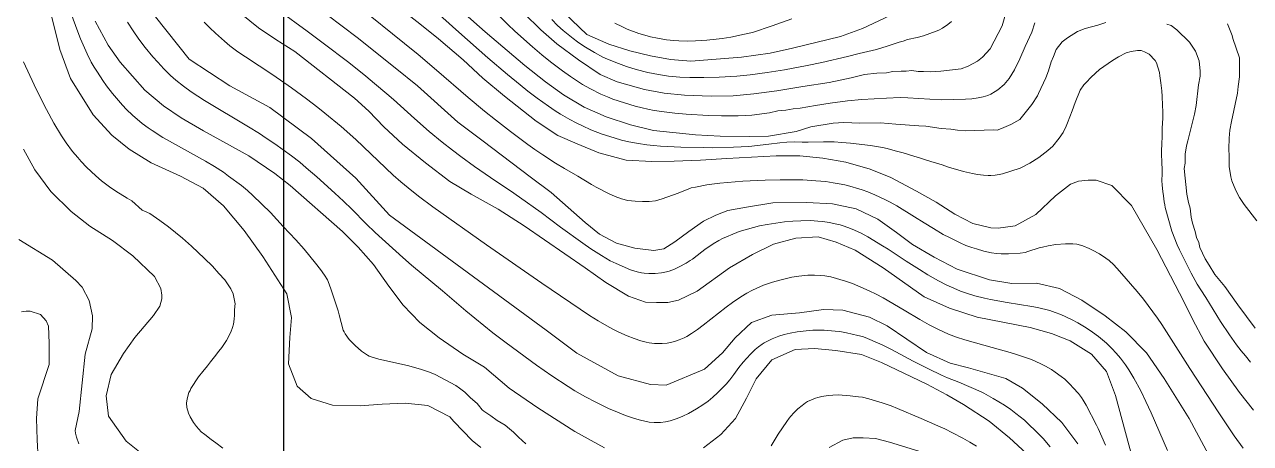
# Model space of a CAD drawing. Header units: metres. Extents: x 548946 to 557077, y 1838800 to 1845419.
# Drawn here: x 551860 to 552520, y 1844343 to 1844568 of the extents above; entities that cross this region are included whole.
import ezdxf

# ---------------------------------------------------------------- set-up
doc = ezdxf.new("R2010")
doc.units = ezdxf.units.M
doc.header["$LTSCALE"] = 28
for name, color, linetype, lineweight in [('1', 7, 'Continuous', 13), ('2', 7, 'Continuous', 13), ('60', 7, 'Continuous', 25)]:
    doc.layers.add(name, color=color, linetype=linetype, lineweight=lineweight)

msp = doc.modelspace()

# ---------------------------------------------------------------- linework, layer by layer
at = {"layer": '1'}
for points in [[(551841.66, 1844640.38), (551863.49, 1844608.3), (551870.11, 1844591.12), (551874.8, 1844573.85), (551879.54, 1844554.9), (551885.19, 1844539.43), (551897.3, 1844519.76)], [(552051.53, 1844585.78), (552074.05, 1844568.12), (552083.1, 1844560.7), (552096.43, 1844549.42), (552107.04, 1844539.62), (552118.54, 1844529.79), (552135.71, 1844516.38), (552147.34, 1844508.75), (552157.73, 1844504.17), (552169.3, 1844499.35), (552183.96, 1844495.52), (552197.88, 1844494.81), (552209.91, 1844494.91), (552224.08, 1844495.38), (552238.19, 1844496.35), (552264.67, 1844497.85), (552277.49, 1844497.78), (552289.8, 1844496.5), (552302.1, 1844494.32), (552315.21, 1844490.57), (552326.36, 1844486.08), (552340.13, 1844478.82), (552350.8, 1844472.87), (552360.89, 1844466.47), (552370.44, 1844461.41), (552380.24, 1844459.16), (552384.09, 1844458.92), (552393.23, 1844460.11), (552404.3, 1844466.3), (552414.88, 1844476.3), (552423.06, 1844482.49), (552427.39, 1844484.16), (552432.44, 1844484.63), (552436.77, 1844484.63), (552445.19, 1844481.78), (552455.77, 1844471.06), (552469.41, 1844447.39), (552484.18, 1844419.1), (552488.69, 1844410.01), (552494.91, 1844398.17), (552504.69, 1844383.27), (552513.95, 1844370.63), (552521.46, 1844360.98)], [(551924.57, 1844580.42), (551949, 1844549.78), (551970.95, 1844535.5), (551992.35, 1844523.7), (552014.8, 1844507.19), (552038.57, 1844485.75), (552056.82, 1844465.97), (552141.06, 1844404.14), (552157.59, 1844391.66), (552179.81, 1844379.44), (552197.21, 1844374.93), (552205.52, 1844374.48), (552226.2, 1844383.16), (552235.84, 1844391.82)], [(551997.21, 1844575.9), (552012.48, 1844564.83), (552021.15, 1844558.44), (552034.83, 1844547.95), (552044, 1844540.68), (552048.78, 1844536.76), (552055.37, 1844531.17), (552058.89, 1844528.07), (552070.22, 1844517.77), (552078.05, 1844510.9), (552085.04, 1844505.12), (552090.62, 1844500.76), (552095.09, 1844497.39), (552102.54, 1844492.08), (552113.93, 1844484.22), (552121.77, 1844478.99), (552126.62, 1844475.61), (552138.29, 1844467.29), (552148.81, 1844459.41), (552160.68, 1844450.78), (552164.97, 1844447.77), (552170.75, 1844444.15), (552175.5, 1844441.34), (552178.71, 1844439.83)], [(552286.01, 1844484.43), (552279.12, 1844484.86), (552274.69, 1844484.96), (552266.89, 1844484.92), (552258.74, 1844484.69), (552246.86, 1844484.1), (552234.38, 1844483.1), (552231.48, 1844482.8), (552227.51, 1844482.15), (552221.41, 1844481.02), (552219.03, 1844480.5), (552217.75, 1844480.1), (552212.09, 1844477.7), (552203.39, 1844474.7), (552199.87, 1844473.68), (552196.37, 1844473.22), (552192.74, 1844473.16), (552188.84, 1844473.33), (552184.99, 1844473.81), (552181.49, 1844474.68), (552178.12, 1844475.91), (552174.62, 1844477.51), (552167.89, 1844480.94), (552165.38, 1844482.31), (552158.03, 1844486.81), (552150.88, 1844490.89), (552146, 1844493.91), (552139.29, 1844498.27), (552134.95, 1844501.24), (552131.12, 1844503.95), (552121.78, 1844510.91), (552113.77, 1844517.06), (552107.79, 1844521.8), (552099.05, 1844529.13), (552082.08, 1844543.9), (552072.19, 1844552.25), (552064.87, 1844558.2), (552039.87, 1844578.19)], [(552395.72, 1844549.98), (552392.85, 1844543.96), (552390.1, 1844539.36), (552387.36, 1844536.18), (552383.94, 1844533.29), (552382.56, 1844532.35), (552380.14, 1844530.97), (552378.54, 1844530.24), (552376.02, 1844529.49), (552373.28, 1844528.88), (552370.03, 1844528.44), (552366.56, 1844528.18), (552353.63, 1844527.96), (552347.41, 1844528.22), (552335.45, 1844528.99), (552331.42, 1844529.06), (552323.98, 1844528.81), (552310.8, 1844528.06), (552303.07, 1844527.36), (552293.82, 1844526.13), (552285.91, 1844524.87), (552277.54, 1844523.38), (552273.84, 1844523), (552269.86, 1844522.34), (552265.68, 1844521.92), (552261.06, 1844520.96), (552251.65, 1844519.72), (552248.07, 1844519.43), (552244.31, 1844519.3), (552235.31, 1844519.28), (552228.27, 1844519.46), (552216.29, 1844520.15), (552210.25, 1844520.71), (552205.91, 1844521.2), (552199.1, 1844522.23), (552195.77, 1844522.86), (552192.61, 1844523.56), (552188.82, 1844524.53), (552183.13, 1844526.21), (552176.94, 1844528.31), (552173.93, 1844529.49), (552170.37, 1844531.02), (552164.84, 1844533.77), (552160.61, 1844536.2), (552157.31, 1844538.26), (552154.02, 1844540.45), (552149.79, 1844543.43), (552143.33, 1844548.29), (552138.69, 1844552.07), (552133.6, 1844556.39), (552124.12, 1844564.88), (552120.33, 1844568.36), (552109.21, 1844579.26)], [(552389.38, 1844578.34), (552386.33, 1844567.6), (552379.8, 1844555.23), (552375.72, 1844550.79), (552372.91, 1844548.63), (552368.02, 1844545.93), (552364.2, 1844544.58), (552353.34, 1844543.33), (552347.57, 1844542.98), (552343.88, 1844543.17), (552341.13, 1844543.16), (552337.7, 1844543.69), (552334.69, 1844543.34), (552331.94, 1844543.33), (552327.37, 1844543.11), (552324.09, 1844542.43), (552318.92, 1844542.15), (552312.19, 1844541.51), (552305.12, 1844539.74), (552293.23, 1844537.23), (552279.13, 1844535.1), (552265.05, 1844532.72), (552252.69, 1844531.04), (552241.53, 1844530.02), (552229.75, 1844529.95), (552215.36, 1844530.35), (552204.48, 1844531.41), (552193.87, 1844533.4), (552179.18, 1844537.48), (552170, 1844541.55), (552158.34, 1844549.44), (552146.73, 1844557.98), (552138.18, 1844565.45), (552129.07, 1844574.53)], [(552172.38, 1844340.72), (552156.46, 1844349.58), (552136.62, 1844362.29), (552121.18, 1844372.95), (552107.9, 1844384.25), (552096.19, 1844391.24), (552083.51, 1844399.94), (552073.09, 1844408.24), (552064.12, 1844417.49), (552056.34, 1844427.65), (552048.13, 1844439.32), (552039.93, 1844448.65), (552031.55, 1844457.19), (552003.3, 1844481.79), (551995.16, 1844488.27), (551981.08, 1844497.84), (551956.7, 1844511.19), (551944.74, 1844518.15), (551935.18, 1844524.6), (551925.12, 1844533.07), (551911.86, 1844548.07), (551905.37, 1844557.21), (551898.44, 1844570.19)], [(552376.45, 1844370.13), (552375.02, 1844370.82), (552362.94, 1844376.03), (552356.86, 1844378.45), (552353.69, 1844379.88), (552346.64, 1844383.3), (552338.48, 1844387.43), (552326.79, 1844393.66), (552322.07, 1844395.98), (552315.02, 1844399.12), (552312.49, 1844400.13), (552311.12, 1844400.59), (552308.71, 1844401.27), (552302.61, 1844402.66), (552298.87, 1844403.31), (552296.48, 1844403.56), (552290.47, 1844403.97), (552287.49, 1844404.05), (552284.47, 1844403.97), (552280.77, 1844403.7), (552276, 1844403.12), (552272.18, 1844402.48), (552269.07, 1844401.77), (552266.08, 1844400.83), (552262.59, 1844399.43), (552260.4, 1844398.4), (552258.3, 1844397.24), (552257.19, 1844396.54), (552255.29, 1844395.17), (552253.5, 1844393.68), (552250.92, 1844391.19), (552246.98, 1844386.82), (552244.72, 1844384.02), (552241.98, 1844380.24), (552239.76, 1844377.38), (552237.78, 1844375.05), (552235.58, 1844372.66), (552233.22, 1844370.3), (552230.73, 1844368.06), (552228.09, 1844365.94), (552225.29, 1844363.96), (552221.86, 1844361.74), (552217.62, 1844359.26), (552214.49, 1844357.75), (552211.48, 1844356.54), (552207.79, 1844355.29), (552205.16, 1844354.72), (552202.58, 1844354.44), (552200.86, 1844354.34), (552199.13, 1844354.35), (552196.5, 1844354.61), (552191.81, 1844355.59), (552188.53, 1844356.52), (552183.75, 1844358.2), (552179.35, 1844359.9), (552174.48, 1844362), (552167.75, 1844365.35), (552162.17, 1844368.3), (552156.49, 1844371.53), (552152.89, 1844373.75), (552144.03, 1844379.57), (552135.86, 1844385.27), (552119.43, 1844397.22), (552112.38, 1844402.62), (552097.88, 1844414.48), (552085.25, 1844425.26), (552068.58, 1844439.08), (552064.01, 1844443.1), (552049.09, 1844456.52), (552044.19, 1844461.29), (552036.49, 1844469.04), (552032.01, 1844473.37), (552027.32, 1844477.74), (552017.68, 1844486.44), (552011.96, 1844491.4), (552008.47, 1844494.29), (552004.08, 1844497.75), (551999.65, 1844501.04), (551995.13, 1844504.22), (551990.49, 1844507.34), (551986.77, 1844509.74), (551980.84, 1844513.41), (551957.21, 1844527.62), (551950.1, 1844532.19), (551945.91, 1844535.19), (551941.84, 1844538.5), (551939.01, 1844541.06), (551935.42, 1844544.54), (551932.08, 1844548.06), (551929.51, 1844550.96), (551925.3, 1844556.04), (551921.9, 1844560.49), (551918.85, 1844564.95), (551915.92, 1844569.61)], [(551994.07, 1844541.29), (551979.35, 1844550.98), (551975.27, 1844553.75), (551970.97, 1844556.96), (551967.96, 1844559.44), (551963.17, 1844563.7), (551960.15, 1844566.58), (551957.07, 1844569.7)], [(552188.79, 1844448.06), (552178.85, 1844450.89), (552169.73, 1844455.61), (552161.95, 1844462.02), (552143.78, 1844478.09), (552132.41, 1844486.46), (552107.12, 1844505.69), (552093.52, 1844515.84), (552071.87, 1844535.36), (552059.83, 1844545.17), (552039.45, 1844561.4), (552023.2, 1844573.66)], [(552097.5, 1844573.86), (552108.19, 1844564.45), (552129.62, 1844546.28), (552140.61, 1844537.55), (552150.25, 1844530.58), (552161.52, 1844523.93), (552173.26, 1844518.74), (552186.43, 1844514.48), (552198.7, 1844511.4), (552221.39, 1844509.01), (552234.66, 1844508.35), (552250.32, 1844508.09), (552260.6, 1844508.29), (552275.42, 1844510.87), (552283.39, 1844513.32), (552295.4, 1844515.3), (552301.17, 1844515.66), (552309.75, 1844515.42), (552320.76, 1844515.45), (552329.08, 1844514.88), (552341.43, 1844513.84), (552345.12, 1844513.65), (552353.51, 1844512.47), (552358.74, 1844512.15), (552362.16, 1844511.63), (552366.79, 1844511.24), (552381.42, 1844511.69), (552383.57, 1844511.63), (552385.91, 1844512.51), (552390.87, 1844514.61), (552395.76, 1844517.31), (552402.17, 1844525.38), (552405.31, 1844530.02), (552405.78, 1844531.3), (552409.71, 1844539.7), (552411.1, 1844543.52), (552412.7, 1844548.29), (552413.9, 1844551.18), (552415.29, 1844555.01), (552418.5, 1844559.05), (552421.31, 1844561.2), (552426.73, 1844564.58), (552430.82, 1844566.27), (552437.66, 1844567.97), (552442.08, 1844569.39)], [(552143.99, 1844571), (552147.14, 1844567.85), (552150.18, 1844565.18), (552155.61, 1844560.8), (552157.8, 1844559.16), (552161.26, 1844556.77), (552167.05, 1844553.29), (552171.47, 1844550.88), (552172.71, 1844550.29), (552178.48, 1844547.88), (552184.16, 1844545.76), (552189.41, 1844544.23), (552195.71, 1844542.66), (552201.39, 1844541.55), (552206.89, 1844540.7), (552212.84, 1844540.13), (552218.31, 1844539.91), (552225.79, 1844539.85), (552234.08, 1844540.12), (552243.5, 1844540.67), (552250.77, 1844541.35), (552259.87, 1844542.56), (552269.14, 1844544.07), (552281.32, 1844546.37), (552289.25, 1844548), (552303.04, 1844551.18), (552309.42, 1844552.81), (552314.1, 1844553.8), (552318.59, 1844554.95), (552324.44, 1844556.81), (552327.72, 1844557.75), (552330.87, 1844558.83), (552333.1, 1844559.46), (552335.41, 1844560.27), (552340.63, 1844561.36), (552344, 1844562.22), (552350.81, 1844564.83), (552352.12, 1844565.4), (552354.2, 1844566.5), (552357.02, 1844568.36), (552359.06, 1844570)], [(552273.09, 1844571.38), (552262.6, 1844567.6), (552252, 1844564.12), (552247.71, 1844563.14), (552240.32, 1844561.66), (552235.69, 1844560.87), (552232.44, 1844560.48), (552227.41, 1844559.99), (552221.42, 1844559.56), (552216.83, 1844559.48), (552212.4, 1844559.61), (552209.69, 1844559.79), (552205.69, 1844560.21), (552200.85, 1844561.04), (552197.12, 1844561.82), (552194.03, 1844562.61), (552190.91, 1844563.62), (552184.64, 1844565.97), (552182.11, 1844567.05), (552177.98, 1844569.12)], [(552403.87, 1844569.31), (552402.23, 1844564.25), (552398.69, 1844556.64), (552395.72, 1844549.98)], [(552474.89, 1844568.56), (552477.11, 1844567.89), (552480.13, 1844565.49), (552487, 1844558.94), (552490.3, 1844554.12), (552492.13, 1844548.82), (552492.75, 1844543.39), (552492.76, 1844540.64), (552491.77, 1844535.94), (552490.6, 1844524.8), (552489.61, 1844520.1), (552486.5, 1844507.21), (552486.03, 1844505.93), (552485.44, 1844503.11), (552484.71, 1844498.75), (552484.66, 1844493.85), (552484.07, 1844491.03), (552485.66, 1844477.15), (552486.48, 1844472.66), (552487.43, 1844469.71), (552487.98, 1844464.88), (552488.66, 1844461.59), (552490.08, 1844457.17), (552490.77, 1844453.88), (552491.98, 1844451.27), (552492.59, 1844448.59), (552495.43, 1844442.49), (552497.66, 1844439.08), (552500.69, 1844433.92), (552506.02, 1844427.5), (552512.96, 1844417.59), (552522.32, 1844405.21)], [(552523.3, 1844462.75), (552516.41, 1844471.63), (552513.88, 1844475.42), (552511.97, 1844479.09), (552509.77, 1844484.42), (552509.23, 1844486.45), (552508.3, 1844492.02), (552508.26, 1844497.59), (552508.2, 1844501.57), (552508.34, 1844507.36), (552508.76, 1844511.5), (552509.51, 1844516.27), (552512.85, 1844531.49), (552513.04, 1844533.31), (552513.23, 1844535.12), (552513.85, 1844540.17), (552513.86, 1844543.56), (552513.96, 1844550.45), (552510.36, 1844560.87), (552509.87, 1844562.4), (552507.49, 1844568.78)], [(551859.87, 1844548.36), (551863.38, 1844541.03), (551866.93, 1844533.21), (551872.27, 1844522.68), (551876.3, 1844515.31), (551880.37, 1844508.57), (551882.94, 1844504.72), (551886.36, 1844500.16), (551889.06, 1844496.85), (551890.85, 1844494.8), (551893.8, 1844491.72), (551896.3, 1844489.31), (551898.81, 1844487.03), (551901.93, 1844484.41), (551906.15, 1844481.2), (551909.65, 1844478.86), (551915.65, 1844475.07), (551918.1, 1844473.59), (551923.8, 1844468.66), (551925.08, 1844468.01), (551927.82, 1844466.73), (551933.33, 1844463.07), (551937.91, 1844459.6), (551945.4, 1844453.47), (551950.19, 1844449.13), (551957.22, 1844442.65), (551961.59, 1844438.46), (551965.04, 1844434.47), (551968.22, 1844431.04), (551971.46, 1844426.32), (551972.76, 1844423.67), (551973.68, 1844418.29), (551973.64, 1844416.89), (551973.4, 1844414.57), (551973.39, 1844412.07), (551973.22, 1844410.06), (551972.84, 1844407.32), (551972.34, 1844405.56), (551971.34, 1844402.95)], [(552380.93, 1844394.66), (552366.23, 1844398.84), (552361.71, 1844400.3), (552357.37, 1844401.94), (552351.74, 1844404.52), (552346.97, 1844406.99), (552341.97, 1844409.79), (552333.61, 1844414.8), (552322.18, 1844421.46), (552318.42, 1844423.5), (552314.78, 1844425.22), (552305.68, 1844429.1), (552302.05, 1844430.33), (552294.13, 1844432.65), (552290.81, 1844433.25), (552288.67, 1844433.46), (552285.25, 1844433.61), (552281.67, 1844433.56), (552276.85, 1844433.16), (552273.05, 1844432.52), (552266.64, 1844431.03), (552262.75, 1844429.91), (552257.98, 1844428.17), (552254.4, 1844426.66), (552251.57, 1844425.32), (552248.9, 1844423.9), (552245.63, 1844421.93), (552241.14, 1844418.9), (552237.76, 1844416.39), (552225.49, 1844406.67), (552222.35, 1844404.36), (552219.16, 1844402.21), (552216.62, 1844400.71), (552215.2, 1844399.98), (552212.61, 1844398.83), (552210.01, 1844397.94), (552208.58, 1844397.57), (552206.02, 1844397.11), (552203.43, 1844396.88), (552201.96, 1844396.84), (552199.24, 1844396.91), (552196.45, 1844397.22), (552194.87, 1844397.52), (552191.98, 1844398.3), (552188.27, 1844399.55), (552184.63, 1844400.95), (552180.01, 1844403.02), (552176.8, 1844404.64), (552173.61, 1844406.37), (552169.07, 1844409.03), (552164.36, 1844412.01), (552138.77, 1844429.36), (552108.93, 1844449.85), (552080.02, 1844470.35), (552072.37, 1844476.13), (552066.79, 1844480.52), (552062.78, 1844483.83), (552058.8, 1844487.35), (552038.7, 1844506.6), (552030.76, 1844513.57), (552022.06, 1844520.79), (552018.29, 1844523.78), (552012.16, 1844528.47), (552004.12, 1844534.33), (551994.07, 1844541.29)], [(551897.3, 1844519.76), (551907.36, 1844508.95), (551916.67, 1844501.3), (551928.55, 1844493.94), (551944.41, 1844486.91), (551956.57, 1844480.49), (551967.54, 1844470.82), (551978.52, 1844457.64), (551988.67, 1844443.73), (552001.61, 1844423.62), (552004.09, 1844410.91), (552003.23, 1844400.16), (552002.37, 1844385.91), (552007.1, 1844373.97), (552014.62, 1844367.29), (552026.06, 1844363.78), (552040.91, 1844363.38), (552052.77, 1844364.21), (552065.17, 1844364.83), (552077.41, 1844363.49), (552089.14, 1844357.42), (552091.33, 1844354.9), (552101.19, 1844344.79), (552105.9, 1844341.05)], [(551859.94, 1844501.28), (551865.94, 1844490.31), (551874.58, 1844478.62)], [(552515.88, 1844340.56), (552511.08, 1844347.26), (552502.78, 1844359.68), (552487.21, 1844383.4), (552472.13, 1844407.19), (552469.76, 1844410.57), (552462.21, 1844420.79), (552458.83, 1844424.85), (552449.3, 1844435.79), (552446.28, 1844439.1), (552443.73, 1844441.48), (552442.06, 1844442.77), (552438.57, 1844445.07), (552434.91, 1844447.12), (552432.98, 1844448.05), (552429.71, 1844449.38), (552426.35, 1844450.21), (552424.3, 1844450.45), (552420.25, 1844450.48), (552415.2, 1844450.06), (552410.94, 1844449.42), (552407.9, 1844448.72), (552406.2, 1844448.24), (552400.15, 1844446.27), (552398.61, 1844445.9), (552396.02, 1844445.53), (552389.7, 1844445.1), (552385.77, 1844445.08), (552383.15, 1844445.29), (552380.5, 1844445.67), (552376.42, 1844446.56), (552372.41, 1844447.7), (552369.88, 1844448.51), (552366.72, 1844449.66), (552363.64, 1844451), (552357.85, 1844453.81), (552354.55, 1844455.56), (552349.28, 1844458.67), (552344.23, 1844461.79), (552339.19, 1844465.04), (552329.6, 1844470.86), (552326.09, 1844472.8), (552323.12, 1844474.33), (552317.8, 1844476.85), (552314.1, 1844478.37), (552311.03, 1844479.49), (552307.95, 1844480.49), (552305.52, 1844481.18), (552301.7, 1844482.12), (552298.54, 1844482.78), (552295.36, 1844483.35), (552291.39, 1844483.92), (552286.01, 1844484.43)], [(551874.58, 1844478.62), (551885.55, 1844467.83), (551895.67, 1844460.03), (551907.7, 1844452.31), (551918.78, 1844443.97), (551930.43, 1844432.88), (551933.86, 1844426.5), (551934.23, 1844422.86), (551934.23, 1844420.86), (551933.31, 1844417.03), (551929.88, 1844411.93), (551919.83, 1844400.15), (551913.64, 1844391.49), (551906.99, 1844380.23), (551904.33, 1844368.77), (551905.72, 1844357.79), (551915.07, 1844344.38), (551923.25, 1844337.89)], [(552502.68, 1844327.21), (552486.76, 1844356.64), (552473.41, 1844378.05), (552463.89, 1844391.82), (552452.72, 1844403.22), (552441.61, 1844411.81), (552429.13, 1844420.12), (552417.13, 1844426.43), (552404.75, 1844429.37), (552391.46, 1844429.13), (552379.52, 1844431.06), (552362, 1844436.9), (552349.61, 1844443.29), (552338.06, 1844450.17), (552329.52, 1844456.49), (552319.34, 1844463.66), (552307.69, 1844469.24), (552294.94, 1844472.01), (552281.28, 1844472.75), (552262.86, 1844472.43), (552248.72, 1844470.25), (552238.68, 1844468.4), (552232.22, 1844465.87), (552225.58, 1844462.67), (552217.76, 1844457.11), (552210.27, 1844451.56), (552204.32, 1844447.85), (552198.95, 1844446.93), (552188.79, 1844448.06)], [(552178.71, 1844439.83), (552186.44, 1844436.52), (552189.97, 1844435.39), (552192.34, 1844434.88), (552193.71, 1844434.69), (552196.28, 1844434.48), (552199.66, 1844434.48), (552203.05, 1844434.8), (552205.73, 1844435.35), (552207.23, 1844435.8), (552209.96, 1844436.89), (552212.61, 1844438.15), (552216.34, 1844440.11), (552218.54, 1844441.45), (552219.71, 1844442.26), (552224.67, 1844446.2), (552226.42, 1844447.46), (552230.87, 1844450.56), (552233.79, 1844452.34), (552235.82, 1844453.29), (552243.57, 1844456.59), (552244.85, 1844457.02), (552255.79, 1844460.07), (552259.82, 1844460.83), (552269.26, 1844462.3), (552273.63, 1844462.69), (552277.97, 1844462.88), (552283.13, 1844462.93), (552287.15, 1844462.73), (552289.69, 1844462.49), (552293.32, 1844461.94), (552295.56, 1844461.48), (552299.1, 1844460.62), (552301.37, 1844459.95), (552304.74, 1844458.71), (552306.9, 1844457.79), (552310.42, 1844456.14), (552313.97, 1844454.3), (552321.92, 1844449.48), (552324.97, 1844447.54), (552334.65, 1844441.13), (552341.79, 1844436.6), (552346.3, 1844433.85), (552352, 1844430.67), (552356.54, 1844428.32), (552360.26, 1844426.57), (552363.86, 1844425.11), (552367.57, 1844423.82), (552371.62, 1844422.59), (552376.75, 1844421.27), (552380.05, 1844420.58), (552388.96, 1844418.95), (552402.25, 1844416.84), (552405.21, 1844416.22), (552411.91, 1844414.56), (552414.85, 1844413.64), (552417.78, 1844412.48), (552423.54, 1844409.82), (552427, 1844408), (552431.51, 1844405.27), (552434.86, 1844403.03), (552438.15, 1844400.62), (552440.28, 1844398.94), (552442.34, 1844397.16), (552445.28, 1844394.26), (552447.57, 1844391.72), (552449.89, 1844389), (552452.66, 1844385.36), (552454.38, 1844382.79), (552457.09, 1844378.26), (552460.78, 1844371.44), (552463.57, 1844365.79), (552466.39, 1844359.58), (552475.13, 1844339.44)], [(551857.48, 1844452.81), (551875.46, 1844441.68), (551888.09, 1844430.68), (551891.4, 1844427.22), (551895.26, 1844419.95), (551897.1, 1844411.76), (551896.86, 1844404.85), (551893.01, 1844391.15), (551889.92, 1844360.41), (551887.65, 1844350.08), (551887.9, 1844348.66), (551888.41, 1844346.46), (551889.6, 1844342.95)], [(552235.84, 1844391.82), (552242.73, 1844399.91), (552251.53, 1844408.1), (552262.34, 1844412.16), (552277.32, 1844413.36), (552290.19, 1844415.09), (552300.48, 1844414.73), (552314.86, 1844411.13), (552324.38, 1844406.32), (552345.48, 1844392.09), (552358.32, 1844386.26), (552368.08, 1844383.79), (552388.2, 1844378.15), (552397.13, 1844372.89), (552407.85, 1844364.39), (552418.34, 1844354.44), (552426.95, 1844343)], [(551971.34, 1844402.95), (551969.05, 1844398.5), (551966.59, 1844394.73), (551965.02, 1844392.75), (551962.58, 1844389.68), (551960.49, 1844387.04), (551958.94, 1844384.87), (551956.3, 1844381.78), (551954.03, 1844378.92), (551949.85, 1844372.75), (551949.48, 1844371.61), (551948.8, 1844370.54), (551948.01, 1844367.06), (551947.66, 1844364.82), (551947.82, 1844362.54), (551948.58, 1844359.44), (551949.5, 1844357.45), (551951.35, 1844354.37), (551952.89, 1844352.25), (551955.51, 1844349.45), (551957.48, 1844347.88), (551960.78, 1844345.27), (551963.28, 1844343.46), (551967.1, 1844340.6)], [(552345.8, 1844374.96), (552321.28, 1844386.62), (552310.67, 1844390.92), (552296.83, 1844393.17), (552285.3, 1844394.29), (552274.87, 1844393.6), (552262.43, 1844388.08), (552253.87, 1844377.87), (552248.79, 1844367.43), (552242.86, 1844356.5), (552234.99, 1844348.04), (552225.57, 1844340.81)], [(552441.87, 1844342.23), (552437.93, 1844351.21), (552437.04, 1844353.06), (552431.39, 1844363.72), (552429.84, 1844366.46), (552428.94, 1844367.82), (552427.23, 1844369.99), (552424.5, 1844373.02), (552422.75, 1844374.91), (552419.9, 1844377.64), (552417.92, 1844379.22), (552414.76, 1844381.48), (552412.72, 1844382.84), (552409.55, 1844384.77), (552407.5, 1844385.87), (552404.03, 1844387.45), (552401.5, 1844388.43), (552394.44, 1844390.86), (552390.57, 1844392.06), (552380.93, 1844394.66)], [(552399.4, 1844337.67), (552390.24, 1844346.1), (552379.33, 1844355.22), (552365.49, 1844364.14), (552356.45, 1844369.26), (552345.8, 1844374.96)], [(552412.07, 1844341.27), (552408.33, 1844345.73), (552403.65, 1844350.52), (552401.21, 1844352.86), (552398.19, 1844355.6), (552393.64, 1844359.33), (552390.99, 1844361.39), (552387.58, 1844363.79), (552381.47, 1844367.4), (552376.45, 1844370.13)], [(552293.24, 1844341.05), (552300.54, 1844344.95), (552306.07, 1844346.12), (552311.59, 1844346.12), (552318.1, 1844345.73), (552325.68, 1844343.77), (552353.03, 1844335.38)]]:
    msp.add_lwpolyline(points, dxfattribs=at)
at = {"layer": '2'}
for points in [[(552124.84, 1844347.71), (552123.41, 1844349.24), (552121.38, 1844351.06), (552119.04, 1844352.92), (552114.65, 1844355.5), (552111.2, 1844358.07), (552107.42, 1844360.58), (552106.67, 1844361.25), (552104.56, 1844363.82), (552103.86, 1844364.56), (552100.39, 1844367.68), (552097.25, 1844370.78), (552094.43, 1844372.92), (552092.37, 1844374.24), (552081.29, 1844380.22), (552079.99, 1844380.81), (552077.65, 1844381.72), (552073.42, 1844383.11), (552066.48, 1844385.09), (552050.97, 1844388.43), (552046.84, 1844389.7), (552045.81, 1844390.15), (552044.84, 1844390.63), (552041.79, 1844392.69), (552038.38, 1844395.77), (552035.08, 1844399.12), (552032.86, 1844402.16), (552032.36, 1844403.12), (552031.91, 1844404.12), (552030.7, 1844408.14), (552029.77, 1844412.27), (552029.21, 1844414.37), (552025.28, 1844426.33), (552023.74, 1844430.31), (552023.37, 1844431.09), (552021.89, 1844433.63), (552019.66, 1844436.75), (552017.01, 1844440.11), (552010.78, 1844447.63), (552006.45, 1844452.55), (551999.56, 1844459.78), (551992.69, 1844467.34), (551983.32, 1844476.46), (551980.42, 1844479.17), (551977.15, 1844481.79), (551970.23, 1844486.94), (551967.41, 1844488.94), (551962.67, 1844491.99), (551957.87, 1844494.85), (551951.32, 1844498.59), (551938.46, 1844505.61), (551934.86, 1844507.73), (551929.17, 1844511.32), (551926.98, 1844512.79), (551923.8, 1844515.18), (551918.6, 1844519.61), (551915.32, 1844522.76), (551913.21, 1844525.03), (551909.91, 1844528.79), (551907.79, 1844531.3), (551904.57, 1844535.44), (551902.58, 1844538.29), (551899.69, 1844542.72), (551897.97, 1844545.43), (551896.37, 1844548.15), (551894.12, 1844552.64), (551890.62, 1844560.6), (551888.54, 1844565.87), (551882.06, 1844584.12)], [(552080.23, 1844576.63), (552093.97, 1844564.23), (552109.57, 1844550.54), (552120.17, 1844541.52), (552127.05, 1844535.87), (552131.13, 1844532.62), (552136.2, 1844528.73), (552142.19, 1844524.41), (552145.81, 1844521.98), (552148.74, 1844520.12), (552153.7, 1844517.26), (552157.08, 1844515.49), (552160.52, 1844513.84), (552165.09, 1844511.84), (552171.15, 1844509.51), (552177.5, 1844507.39), (552181.52, 1844506.28), (552185.55, 1844505.32), (552190.75, 1844504.34), (552195.11, 1844503.74), (552198.82, 1844503.35), (552202.47, 1844503.07), (552213.39, 1844502.45), (552225.75, 1844502.18), (552230.55, 1844502.14), (552241.76, 1844502.39), (552245.81, 1844502.54), (552249.99, 1844502.89), (552260.73, 1844504.04), (552266.63, 1844504.85), (552270.45, 1844505.17), (552274.37, 1844505.27), (552278.73, 1844505.13), (552281.99, 1844505.12), (552290.17, 1844505.34), (552295.83, 1844505.23), (552300.06, 1844504.95), (552304.64, 1844504.51), (552315.5, 1844503.26), (552321.9, 1844502.23), (552324.47, 1844501.73), (552328.65, 1844500.51), (552332.99, 1844499.37), (552338.75, 1844497.52), (552342.35, 1844496.55), (552344.99, 1844495.63), (552347.81, 1844494.81), (552350.86, 1844493.77), (552354.02, 1844492.88), (552357.33, 1844491.73), (552365.53, 1844489.39), (552370.27, 1844488.2), (552372.98, 1844487.69), (552376.18, 1844487.34), (552378.77, 1844487.22), (552380.13, 1844487.24), (552382.42, 1844487.44)], [(552456.21, 1844335.85), (552447.3, 1844368.91), (552442.36, 1844381.79), (552434.38, 1844391.13), (552422.91, 1844398.4), (552412.72, 1844402.35), (552401.35, 1844405.41), (552372.77, 1844411.1), (552357.88, 1844415.8), (552344.37, 1844421.94), (552322.33, 1844437.61), (552307.14, 1844447.14), (552296.92, 1844451.35), (552287.24, 1844454.21), (552275.27, 1844453.61), (552263.22, 1844450.31), (552251.94, 1844444.79), (552239.57, 1844437.6), (552222.27, 1844424.99), (552212.12, 1844420.15), (552206.49, 1844418.85), (552200.28, 1844418.85), (552194.46, 1844419.04), (552185.23, 1844422.35), (552173.09, 1844429.74), (552162.03, 1844437.63), (552129.26, 1844460.08), (552115.16, 1844469.03), (552100.65, 1844477.16), (552089.2, 1844484), (552076.13, 1844493.95), (552063.68, 1844504.09), (552053.73, 1844513.38), (552045.66, 1844521.87), (552038, 1844528.87), (552005.83, 1844553.81), (551995.7, 1844560.28), (551986.35, 1844566.59), (551976.99, 1844574.04)], [(552150.69, 1844574.67), (552162.93, 1844563.04), (552174.67, 1844557.85), (552185.98, 1844554.15), (552197.04, 1844551.57), (552207.9, 1844549.61), (552218.89, 1844548.69), (552246.07, 1844550.78), (552261.44, 1844553.06), (552273.58, 1844555.6), (552299.25, 1844561.87), (552311.18, 1844566.19), (552326, 1844573.27)], [(552382.42, 1844487.44), (552384.69, 1844487.8), (552386.36, 1844488.16), (552395.92, 1844491.21), (552401.09, 1844493.89), (552406.02, 1844496.95), (552410.77, 1844500.68), (552413.5, 1844502.99), (552416.98, 1844507.37), (552419.02, 1844510.39), (552420.74, 1844513.68), (552421.32, 1844515.54), (552423.88, 1844521.91), (552425.46, 1844526.37), (552428.28, 1844533.07), (552430.24, 1844535.99), (552431.4, 1844537.21), (552434.05, 1844540.11), (552438.68, 1844544.12), (552445.68, 1844549.11), (552448.75, 1844550.96), (552452.99, 1844553.13), (552455.59, 1844553.93), (552459.02, 1844554.42), (552461, 1844554.45), (552462.78, 1844553.76), (552465.32, 1844552.45), (552468.5, 1844549.03), (552469.25, 1844547.72), (552470.84, 1844542.52), (552471.13, 1844540.86), (552471.66, 1844537.04), (552472.05, 1844532.8), (552472.3, 1844529.74), (552472.53, 1844525.08), (552472.74, 1844521.52), (552472.65, 1844518.02), (552472.36, 1844512.71), (552472.22, 1844507.81), (552472.19, 1844504.62), (552472, 1844500.12), (552472.14, 1844492.86), (552472.27, 1844491.68), (552472.28, 1844488.1), (552472.19, 1844484.6), (552472.39, 1844481.93), (552472.58, 1844478.57), (552472.94, 1844476.32), (552473.32, 1844472.97), (552473.7, 1844471.42), (552473.96, 1844469.96), (552477.56, 1844457.37), (552480.44, 1844449.99), (552481.64, 1844447.18), (552483.52, 1844443.23), (552487.91, 1844434.72), (552491.19, 1844428.85), (552493.1, 1844425.69), (552495.71, 1844421.71), (552503.77, 1844408.75), (552508.52, 1844401.55), (552512.3, 1844396.16), (552514.76, 1844392.93), (552517.14, 1844390.22), (552519.9, 1844386.86)], [(551876.3, 1844313.34), (551870.5, 1844323.7), (551867.79, 1844335.04), (551867.28, 1844345.11), (551866.98, 1844356.6), (551867.57, 1844367.18), (551873.74, 1844385.58), (551873.74, 1844397.14), (551873.32, 1844406.14), (551872.03, 1844409.13), (551869.04, 1844412.56), (551863.47, 1844414.27), (551861.33, 1844414.27), (551858.76, 1844413.84)], [(552372.46, 1844341.66), (552368.95, 1844343.86), (552365.15, 1844346.02), (552359.61, 1844348.93), (552355.37, 1844350.99), (552351.63, 1844352.7), (552342.74, 1844356.54), (552329.96, 1844361.96), (552326.49, 1844363.35), (552321.71, 1844365.05), (552314.47, 1844367.23), (552311.21, 1844367.95), (552309.06, 1844368.3), (552304.52, 1844368.81), (552298.02, 1844369.22), (552295.12, 1844369.19), (552292.75, 1844368.99), (552289.24, 1844368.43), (552287.06, 1844367.89), (552285.86, 1844367.51), (552283.71, 1844366.67), (552281.64, 1844365.64), (552280.56, 1844364.98), (552278.69, 1844363.62), (552276.43, 1844361.68), (552274.23, 1844359.57), (552272.61, 1844357.82), (552271.77, 1844356.82), (552270.39, 1844354.94), (552265.74, 1844348.2), (552261.98, 1844341.96)], [(552130.07, 1844343), (552126.15, 1844346.49), (552124.84, 1844347.71)]]:
    msp.add_lwpolyline(points, dxfattribs=at)
at = {"layer": '60'}
msp.add_line((552000, 1839000), (552000, 1845000), dxfattribs=at)

doc.saveas('drawing.dxf')
